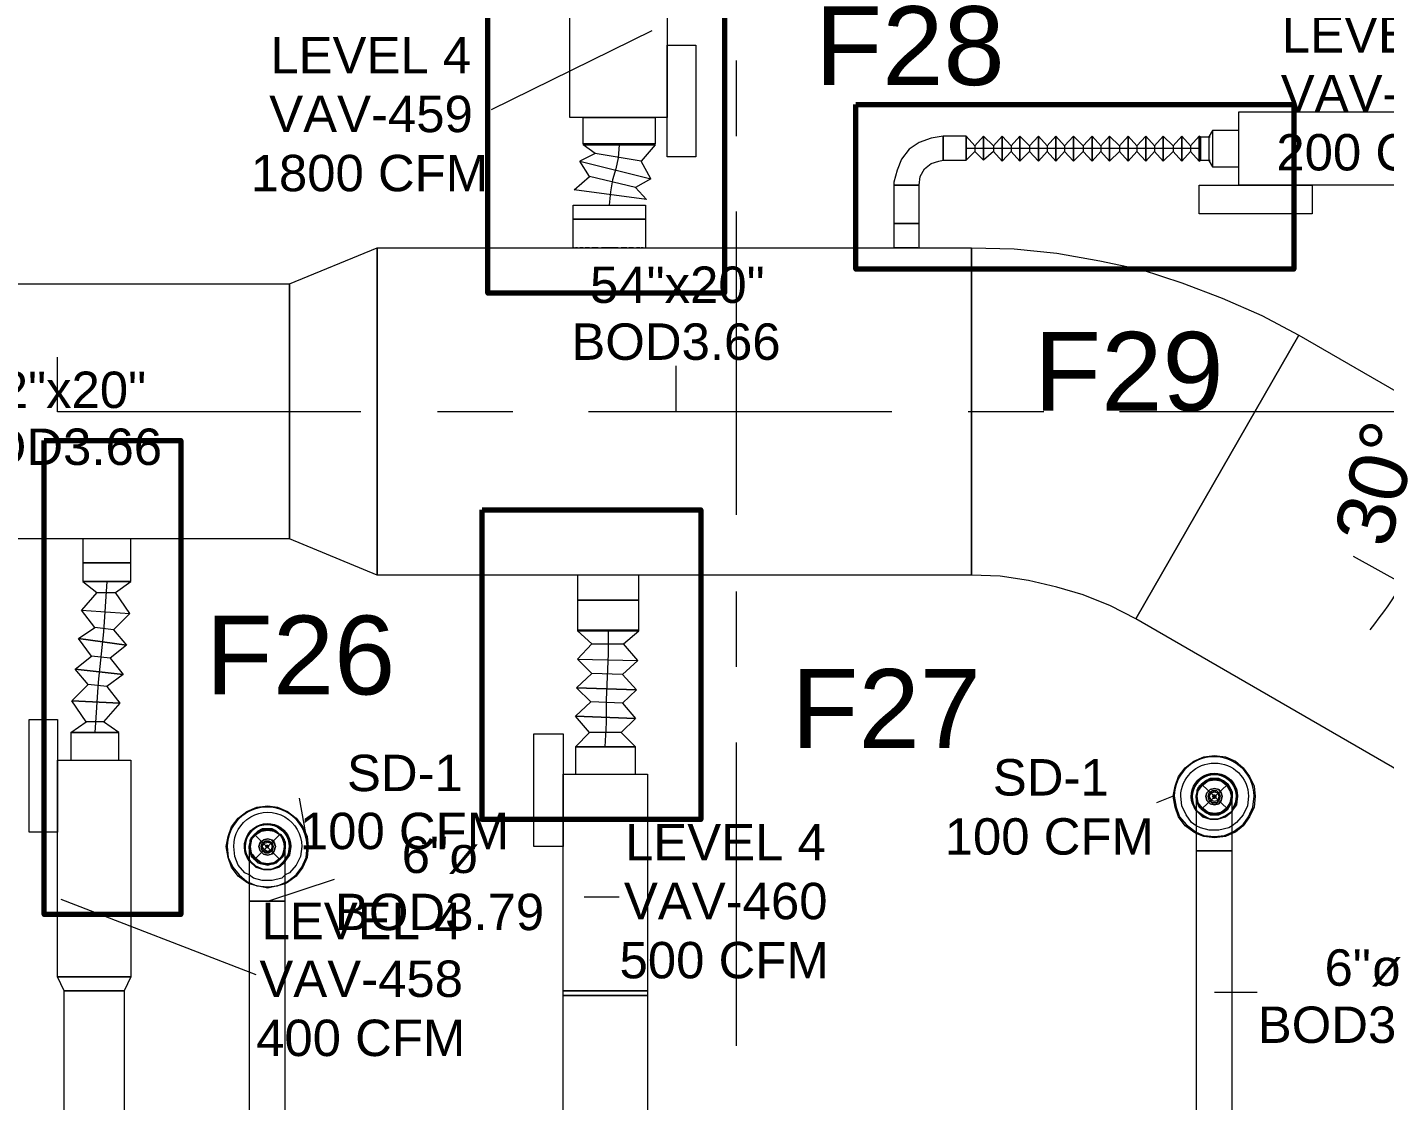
# Model space of a CAD drawing. Header units: metres. Extents: x 29 to 268, y -7 to 151.
# Drawn here: x 80.54 to 86.22, y 40.32 to 44.82 of the extents above; entities that cross this region are included whole.
import ezdxf

# ---------------------------------------------------------------- set-up
doc = ezdxf.new("R2010")
doc.units = ezdxf.units.M
doc.layers.add('HVAC - Ductos', color=5, linetype='Continuous', lineweight=50)
doc.layers.add('PDF2_Geometry', color=7, linetype='Continuous', true_color=0xaaaaaa)
doc.layers.add('PDF2_Text', color=7, linetype='Continuous')
doc.styles.add('PDF Arial-BoldMT-Identity-H', font='arial.ttf')
doc.styles.add('PDF Helvetica', font='')
doc.styles.get('PDF Helvetica').set_extended_font_data('Helvetica')

msp = doc.modelspace()

# ---------------------------------------------------------------- linework, layer by layer
at = {"layer": 'HVAC - Ductos', "lineweight": 0}
for points in [[(83.2169, 46.2647), (83.2169, 44.4405), (82.809, 44.4405), (82.809, 46.2647)], [(83.3361, 44.2755), (83.2169, 44.2755), (83.2169, 44.743), (83.3361, 44.743)], [(85.6094, 44.4634), (86.5215, 44.4634), (86.5215, 44.1564), (85.6094, 44.1564)], [(84.1656, 44.1564), (84.1702, 44.1564), (84.1748, 44.1564), (84.184, 44.1564), (84.1932, 44.1564), (84.2069, 44.1564), (84.2161, 44.1564), (84.2299, 44.1564), (84.2436, 44.1564), (84.2527, 44.1564), (84.2619, 44.1564), (84.2665, 44.1564), (84.2711, 44.1564), (84.2757, 44.193), (84.294, 44.2251), (84.3215, 44.248), (84.3536, 44.2572), (84.3719, 44.2618), (84.3719, 44.2664), (84.3719, 44.2755), (84.3719, 44.2846), (84.3719, 44.2984), (84.3719, 44.3122), (84.3719, 44.3214), (84.3719, 44.3351), (84.3719, 44.3443), (84.3719, 44.3534), (84.3719, 44.358), (84.3719, 44.3626), (84.3215, 44.3534), (84.2711, 44.3351), (84.2299, 44.3076), (84.1977, 44.2664), (84.1794, 44.2205), (84.1656, 44.1701)], [(85.449, 44.358), (85.449, 44.3534), (85.449, 44.3443), (85.449, 44.3351), (85.449, 44.3214), (85.449, 44.3122), (85.449, 44.2984), (85.449, 44.2846), (85.449, 44.2755), (85.449, 44.2664), (85.449, 44.2618), (85.449, 44.2664), (85.449, 44.2755), (85.449, 44.2846), (85.449, 44.2984), (85.449, 44.3122), (85.449, 44.3214), (85.449, 44.3351), (85.449, 44.3443), (85.449, 44.3534)], [(83.1665, 44.3305), (83.1619, 44.3305), (83.1436, 44.3305), (83.1207, 44.3305), (83.0886, 44.3305), (83.0519, 44.3305), (83.0153, 44.3305), (82.974, 44.3305), (82.9373, 44.3305), (82.9098, 44.3305), (82.8823, 44.3305), (82.8686, 44.3305), (82.864, 44.3305), (82.8686, 44.3305), (82.8823, 44.3305), (82.9098, 44.3305), (82.9373, 44.3305), (82.974, 44.3305), (83.0153, 44.3305), (83.0519, 44.3305), (83.0886, 44.3305), (83.1207, 44.3305), (83.1436, 44.3305), (83.1619, 44.3305)], [(84.1656, 43.9959), (84.1702, 43.9959), (84.1748, 43.9959), (84.184, 43.9959), (84.1932, 43.9959), (84.2069, 43.9959), (84.2161, 43.9959), (84.2299, 43.9959), (84.2436, 43.9959), (84.2527, 43.9959), (84.2619, 43.9959), (84.2665, 43.9959), (84.2711, 43.9959), (84.2711, 44.1564), (84.2665, 44.1564), (84.2619, 44.1564), (84.2527, 44.1564), (84.2436, 44.1564), (84.2299, 44.1564), (84.2161, 44.1564), (84.2069, 44.1564), (84.1932, 44.1564), (84.184, 44.1564), (84.1748, 44.1564), (84.1702, 44.1564), (84.1656, 44.1564)], [(85.4444, 44.0372), (85.4444, 44.1564), (85.9165, 44.1564), (85.9165, 44.0372)], [(82.0023, 42.5246), (81.6357, 42.6759), (81.6357, 43.7438), (82.0023, 43.8951)], [(84.4911, 42.5246), (82.0023, 42.5246), (82.0023, 43.8951), (84.4911, 43.8951)], [(85.8615, 43.5284), (85.1786, 42.3413), (85.0732, 42.3963), (84.9586, 42.4422), (84.8486, 42.4742), (84.7294, 42.5017), (84.6103, 42.5201), (84.4911, 42.5246), (84.4911, 43.8951), (84.6699, 43.8905), (84.8486, 43.8722), (85.0273, 43.8401), (85.2015, 43.8034), (85.3711, 43.7484), (85.5406, 43.6843), (85.7057, 43.6109)], [(81.6357, 42.6759), (76.076, 42.6759), (76.076, 43.7438), (81.6357, 43.7438)], [(85.8615, 43.5284), (88.5611, 41.9701), (87.8736, 40.783), (85.1786, 42.3413)], [(80.7694, 42.4972), (80.7739, 42.4972), (80.7831, 42.4972), (80.8015, 42.4972), (80.8198, 42.4972), (80.8427, 42.4972), (80.8702, 42.4972), (80.8977, 42.4972), (80.9207, 42.4972), (80.9435, 42.4972), (80.9573, 42.4972), (80.9711, 42.4972), (80.9573, 42.4972), (80.9435, 42.4972), (80.9207, 42.4972), (80.8977, 42.4972), (80.8702, 42.4972), (80.8427, 42.4972), (80.8198, 42.4972), (80.8015, 42.4972), (80.7831, 42.4972), (80.7739, 42.4972)], [(82.9694, 42.4193), (82.9373, 42.4193), (82.9053, 42.4193), (82.8777, 42.4193), (82.8594, 42.4193), (82.8457, 42.4193), (82.8411, 42.4193), (82.8457, 42.4193), (82.8594, 42.4193), (82.8777, 42.4193), (82.9053, 42.4193), (82.9373, 42.4193), (82.9694, 42.4193), (83.0015, 42.4193), (83.0336, 42.4193), (83.0565, 42.4193), (83.0794, 42.4193), (83.0931, 42.4193), (83.0977, 42.4193), (83.0931, 42.4193), (83.0794, 42.4193), (83.0565, 42.4193), (83.0336, 42.4193), (83.0015, 42.4193)], [(82.8411, 42.2909), (82.8457, 42.2955), (82.8594, 42.2955), (82.8777, 42.2955), (82.9053, 42.2955), (82.9373, 42.2955), (82.9694, 42.2955), (83.0015, 42.2955), (83.0336, 42.2955), (83.0565, 42.2955), (83.0794, 42.2955), (83.0931, 42.2955), (83.0977, 42.2909), (83.0931, 42.2909), (83.0794, 42.2909), (83.0565, 42.2909), (83.0336, 42.2909), (83.0015, 42.2909), (82.9694, 42.2909), (82.9373, 42.2909), (82.9053, 42.2909), (82.8777, 42.2909), (82.8594, 42.2909), (82.8457, 42.2909)], [(80.5448, 41.9197), (80.6639, 41.9197), (80.6639, 41.4476), (80.5448, 41.4476)], [(80.9207, 41.8647), (80.9161, 41.8647), (80.9069, 41.8647), (80.8885, 41.8647), (80.8702, 41.8647), (80.8427, 41.8647), (80.8198, 41.8647), (80.7923, 41.8647), (80.7694, 41.8647), (80.7465, 41.8647), (80.7327, 41.8647), (80.7235, 41.8647), (80.7189, 41.8647), (80.7235, 41.8647), (80.7327, 41.8647), (80.7465, 41.8647), (80.7694, 41.8647), (80.7923, 41.8647), (80.8198, 41.8647), (80.8427, 41.8647), (80.8702, 41.8647), (80.8885, 41.8647), (80.9069, 41.8647), (80.9161, 41.8647)], [(80.7189, 41.8647), (80.7235, 41.8647), (80.7419, 41.8647), (80.7694, 41.8647), (80.8015, 41.8647), (80.8381, 41.8647), (80.8702, 41.8647), (80.8931, 41.8647), (80.9115, 41.8647), (80.9207, 41.8647), (80.9161, 41.8647), (80.8977, 41.8647), (80.8702, 41.8647), (80.8381, 41.8647), (80.8015, 41.8647), (80.7694, 41.8647), (80.7419, 41.8647), (80.7235, 41.8647)], [(80.9207, 41.8647), (80.9115, 41.8647), (80.8931, 41.8647), (80.8702, 41.8647), (80.8381, 41.8647), (80.8015, 41.8647), (80.7694, 41.8647), (80.7419, 41.8647), (80.7235, 41.8647), (80.7189, 41.8647), (80.7235, 41.8647), (80.7419, 41.8647), (80.7694, 41.8647), (80.8015, 41.8647), (80.8381, 41.8647), (80.8702, 41.8647), (80.8977, 41.8647), (80.9161, 41.8647)], [(82.6577, 41.8601), (82.7815, 41.8601), (82.7815, 41.388), (82.6577, 41.388)], [(83.084, 41.805), (83.0794, 41.805), (83.0656, 41.805), (83.0473, 41.805), (83.0199, 41.805), (82.9877, 41.805), (82.9557, 41.805), (82.9236, 41.805), (82.8961, 41.805), (82.8686, 41.805), (82.8503, 41.805), (82.8365, 41.805), (82.8319, 41.805), (82.8365, 41.805), (82.8503, 41.805), (82.8686, 41.805), (82.8961, 41.805), (82.9236, 41.805), (82.9557, 41.805), (82.9877, 41.805), (83.0199, 41.805), (83.0473, 41.805), (83.0656, 41.805), (83.0794, 41.805)], [(82.8319, 41.805), (82.8365, 41.805), (82.8549, 41.805), (82.8823, 41.805), (82.919, 41.805), (82.9557, 41.805), (82.9969, 41.805), (83.029, 41.805), (83.0565, 41.805), (83.0748, 41.805), (83.084, 41.805), (83.0794, 41.805), (83.0611, 41.805), (83.0336, 41.805), (82.9969, 41.805), (82.9557, 41.805), (82.919, 41.805), (82.8823, 41.805), (82.8549, 41.805), (82.8365, 41.805)], [(83.084, 41.805), (83.0748, 41.805), (83.0565, 41.805), (83.029, 41.805), (82.9969, 41.805), (82.9557, 41.805), (82.919, 41.805), (82.8823, 41.805), (82.8549, 41.805), (82.8365, 41.805), (82.8319, 41.805), (82.8365, 41.805), (82.8549, 41.805), (82.8823, 41.805), (82.919, 41.805), (82.9557, 41.805), (82.9969, 41.805), (83.0336, 41.805), (83.0611, 41.805), (83.0794, 41.805)], [(80.9711, 41.7501), (80.9711, 40.8426), (80.6639, 40.8426), (80.6639, 41.7501)], [(83.1344, 41.6905), (83.1344, 40.783), (82.7815, 40.783), (82.7815, 41.6905)], [(85.4398, 41.6217), (85.4582, 41.6447), (85.4811, 41.663), (85.5086, 41.6676), (85.5361, 41.663), (85.559, 41.6447), (85.5728, 41.6217), (85.5773, 41.5988), (85.5728, 41.5713), (85.559, 41.5484), (85.5361, 41.53), (85.5086, 41.5255), (85.4811, 41.53), (85.4582, 41.5484), (85.4398, 41.5713), (85.4353, 41.5988)], [(85.4765, 41.6126), (85.4719, 41.5988), (85.4765, 41.6126), (85.4903, 41.6263), (85.5086, 41.6309), (85.5269, 41.6263), (85.5361, 41.6126), (85.5406, 41.5988), (85.5361, 41.6126), (85.5269, 41.6263), (85.5086, 41.6309), (85.4903, 41.6263)], [(85.4857, 41.6126), (85.4811, 41.5988), (85.4857, 41.6126), (85.4995, 41.6217), (85.5178, 41.6217), (85.5269, 41.6126), (85.5315, 41.5988), (85.5269, 41.6126), (85.5178, 41.6217), (85.4995, 41.6217)], [(85.4949, 41.6126), (85.5086, 41.6172), (85.5223, 41.6126), (85.5269, 41.5988), (85.5223, 41.5805), (85.5086, 41.5759), (85.4949, 41.5805), (85.4857, 41.5988)], [(85.5361, 41.5805), (85.5406, 41.5988), (85.5361, 41.5805), (85.5269, 41.5667), (85.5086, 41.5622), (85.4903, 41.5667), (85.4765, 41.5805), (85.4719, 41.5988), (85.4765, 41.5805), (85.4903, 41.5667), (85.5086, 41.5622), (85.5269, 41.5667)], [(85.5269, 41.5805), (85.5315, 41.5988), (85.5269, 41.5805), (85.5178, 41.5713), (85.4995, 41.5713), (85.4857, 41.5805), (85.4811, 41.5988), (85.4857, 41.5805), (85.4995, 41.5713), (85.5178, 41.5713)], [(85.504, 41.5897), (85.5086, 41.5897), (85.5132, 41.5988), (85.5132, 41.5897), (85.504, 41.5897), (85.4995, 41.5988), (85.504, 41.6034), (85.5132, 41.6034), (85.5132, 41.5988), (85.5086, 41.6034), (85.504, 41.6034), (85.504, 41.5988)], [(85.5819, 41.5392), (85.6003, 41.5622), (85.6049, 41.5988), (85.6003, 41.5622)], [(85.4353, 41.5346), (85.4628, 41.5163), (85.4903, 41.5026), (85.5223, 41.5026), (85.5544, 41.5163), (85.5819, 41.5346), (85.5544, 41.5117), (85.5223, 41.5026), (85.4903, 41.5026), (85.4582, 41.5117), (85.4353, 41.5346), (85.4307, 41.5392), (85.4353, 41.5346), (85.4307, 41.5438)], [(85.5819, 41.5438), (85.5819, 41.5346), (85.5544, 41.5163), (85.5223, 41.5026), (85.4903, 41.5026), (85.4628, 41.5163), (85.4353, 41.5346), (85.4582, 41.5117), (85.4903, 41.5026), (85.5223, 41.5026), (85.5544, 41.5117), (85.5819, 41.5346), (85.5819, 41.5392), (85.5819, 41.5346)], [(81.5944, 41.4384), (81.5807, 41.4521), (81.5623, 41.4613), (81.544, 41.4613), (81.5211, 41.4613), (81.5027, 41.4521), (81.489, 41.4384), (81.4753, 41.4246), (81.4707, 41.4063), (81.4661, 41.388), (81.4661, 41.3788), (81.4661, 41.388), (81.4707, 41.4063), (81.4753, 41.4246), (81.489, 41.4384), (81.5027, 41.4521), (81.5211, 41.4613), (81.544, 41.4613), (81.5623, 41.4613), (81.5807, 41.4521)], [(81.5119, 41.4017), (81.5073, 41.388), (81.5119, 41.4063), (81.5257, 41.4155), (81.544, 41.4201), (81.5623, 41.4155), (81.5715, 41.4063), (81.5761, 41.388), (81.5715, 41.4017), (81.5577, 41.4155), (81.544, 41.4201), (81.5257, 41.4155)], [(81.5715, 41.3697), (81.5761, 41.388), (81.5715, 41.3697), (81.5623, 41.3559), (81.544, 41.3513), (81.5257, 41.3559), (81.5119, 41.3697), (81.5073, 41.388), (81.5119, 41.3697), (81.5257, 41.3559), (81.544, 41.3513), (81.5577, 41.3559)], [(81.5211, 41.4017), (81.5165, 41.388), (81.5211, 41.4017), (81.5348, 41.4109), (81.5485, 41.4109), (81.5623, 41.4017), (81.5669, 41.388), (81.5623, 41.4017), (81.5485, 41.4109), (81.5348, 41.4109)], [(81.5623, 41.3742), (81.5669, 41.388), (81.5623, 41.3697), (81.5485, 41.3605), (81.5348, 41.3605), (81.5211, 41.3697), (81.5165, 41.388), (81.5211, 41.3742), (81.5348, 41.3651), (81.5485, 41.3651)], [(81.5303, 41.4017), (81.544, 41.4063), (81.5577, 41.4017), (81.5623, 41.388), (81.5577, 41.3742), (81.544, 41.3651), (81.5303, 41.3742), (81.5211, 41.388)], [(81.5394, 41.3834), (81.544, 41.3834), (81.5485, 41.388), (81.544, 41.3834), (81.5394, 41.3834), (81.5348, 41.388), (81.5394, 41.3926), (81.544, 41.3926), (81.5485, 41.388), (81.544, 41.3926), (81.5394, 41.3926), (81.5394, 41.388)], [(81.6173, 41.3284), (81.6357, 41.3513), (81.6403, 41.388), (81.6357, 41.3513)], [(81.4707, 41.3284), (81.4935, 41.3055), (81.5257, 41.2917), (81.5577, 41.2917), (81.5898, 41.3055), (81.6127, 41.3284), (81.6173, 41.333), (81.6127, 41.3284), (81.5898, 41.3055), (81.5577, 41.2917), (81.5257, 41.2917), (81.4935, 41.3055), (81.4707, 41.3284), (81.4661, 41.333)], [(81.6173, 41.3238), (81.5898, 41.3009), (81.5577, 41.2917), (81.5257, 41.2917), (81.4935, 41.3009), (81.4707, 41.3238), (81.4661, 41.3284), (81.4707, 41.3238), (81.4935, 41.3009), (81.5257, 41.2917), (81.5577, 41.2917), (81.5898, 41.3009), (81.6173, 41.3238), (81.6173, 41.3284)], [(85.4307, 40.123), (85.4353, 40.123), (85.4398, 40.123), (85.4536, 40.123), (85.4719, 40.123), (85.4903, 40.123), (85.5086, 40.123), (85.5269, 40.123), (85.5452, 40.123), (85.5636, 40.123), (85.5728, 40.123), (85.5819, 40.123), (85.5819, 41.3697), (85.5728, 41.3697), (85.5636, 41.3697), (85.5452, 41.3697), (85.5269, 41.3697), (85.5086, 41.3697), (85.4903, 41.3697), (85.4719, 41.3697), (85.4536, 41.3697), (85.4398, 41.3697), (85.4353, 41.3697), (85.4307, 41.3697)], [(80.9711, 40.8426), (80.9435, 40.783), (80.6915, 40.783), (80.6639, 40.8426)], [(83.1344, 40.783), (83.1344, 40.7647), (82.7815, 40.7647), (82.7815, 40.783)], [(82.7815, 39.5775), (82.7815, 40.7647), (83.1344, 40.7647), (83.1344, 39.5775)]]:
    msp.add_lwpolyline(points, close=True, dxfattribs=at)
for points in [[(83.1527, 44.8026), (82.479, 44.4726)], [(82.9144, 44.2892), (82.864, 44.3259), (83.1665, 44.3259), (83.1619, 44.3259), (83.1436, 44.3259), (83.1161, 44.3259), (83.0794, 44.3259), (83.0381, 44.3259), (82.9923, 44.3259), (82.9511, 44.3259), (82.9144, 44.3259), (82.8869, 44.3259), (82.8686, 44.3259), (82.864, 44.3259), (82.8686, 44.3259), (82.8869, 44.3259), (82.9144, 44.3259), (82.9511, 44.3259), (82.9923, 44.3259), (83.0381, 44.3259), (83.0794, 44.3259), (83.1161, 44.3259), (83.1436, 44.3259), (83.1619, 44.3259), (83.1665, 44.3259), (83.1665, 44.3305), (83.1573, 44.3305), (83.139, 44.3305), (83.1115, 44.3305), (83.0748, 44.3305), (83.0381, 44.3305), (82.9923, 44.3305), (82.9511, 44.3305), (82.9144, 44.3305), (82.8869, 44.3305), (82.8686, 44.3305), (82.864, 44.3305), (82.864, 44.4405), (82.8686, 44.4405), (82.8823, 44.4405), (82.9098, 44.4405), (82.9373, 44.4405), (82.974, 44.4405), (83.0153, 44.4405), (83.0519, 44.4405), (83.0886, 44.4405), (83.1207, 44.4405), (83.1436, 44.4405), (83.1619, 44.4405), (83.1665, 44.4405), (83.1665, 44.3305), (83.1573, 44.3305), (83.139, 44.3305), (83.1115, 44.3305), (83.0748, 44.3305), (83.0381, 44.3305), (82.9923, 44.3305), (82.9511, 44.3305), (82.9144, 44.3305), (82.8869, 44.3305), (82.8686, 44.3305), (82.864, 44.3305), (82.864, 44.3259), (83.1665, 44.3259), (83.1069, 44.2572), (82.9144, 44.2892), (82.8503, 44.2572), (83.1481, 44.1838), (83.1069, 44.2572)], [(84.4682, 44.3626), (84.4682, 44.2618), (84.4682, 44.2664), (84.4682, 44.2755), (84.4682, 44.2846), (84.4682, 44.2984), (84.4682, 44.3122), (84.4682, 44.3214), (84.4682, 44.3351), (84.4682, 44.3443), (84.4682, 44.3534), (84.4682, 44.358), (84.4682, 44.3626), (84.3719, 44.3626), (84.3719, 44.358), (84.3719, 44.3534), (84.3719, 44.3443), (84.3719, 44.3351), (84.3719, 44.3214), (84.3719, 44.3122), (84.3719, 44.2984), (84.3719, 44.2846), (84.3719, 44.2755), (84.3719, 44.2664), (84.3719, 44.2618), (84.4682, 44.2618), (84.4682, 44.2664), (84.4682, 44.2755), (84.4682, 44.2846), (84.4682, 44.2984), (84.4682, 44.3122), (84.4682, 44.3214), (84.4682, 44.3351), (84.4682, 44.3443), (84.4682, 44.3534), (84.4682, 44.358)], [(84.5049, 44.3214), (84.5415, 44.3626), (84.5415, 44.2618), (84.5049, 44.2984), (84.4682, 44.2618), (84.4682, 44.3626), (84.5049, 44.3214), (84.5049, 44.2984)], [(84.5827, 44.3214), (84.6194, 44.3626), (84.6194, 44.2572), (84.5827, 44.2984), (84.5415, 44.2618), (84.5415, 44.3626), (84.5827, 44.3214), (84.5827, 44.2984)], [(84.6561, 44.3214), (84.6927, 44.3626), (84.6927, 44.2572), (84.6561, 44.2984), (84.6194, 44.2572), (84.6194, 44.3626), (84.6561, 44.3214), (84.6561, 44.2984)], [(84.734, 44.3214), (84.7707, 44.3626), (84.7707, 44.2572), (84.734, 44.2984), (84.6927, 44.2572), (84.6927, 44.3626), (84.734, 44.3214), (84.734, 44.2984)], [(84.8073, 44.3214), (84.844, 44.3626), (84.844, 44.2572), (84.8073, 44.2984), (84.7707, 44.2572), (84.7707, 44.3626), (84.8073, 44.3214), (84.8073, 44.2984)], [(84.8807, 44.3214), (84.9173, 44.3626), (84.9173, 44.2572), (84.8807, 44.2984), (84.844, 44.2572), (84.844, 44.3626), (84.8807, 44.3214), (84.8807, 44.2984)], [(84.9586, 44.3214), (84.9952, 44.3626), (84.9952, 44.2572), (84.9586, 44.2984), (84.9173, 44.2572), (84.9173, 44.3626), (84.9586, 44.3214), (84.9586, 44.2984)], [(85.0319, 44.3214), (85.0686, 44.3626), (85.0686, 44.2572), (85.0319, 44.2984), (84.9952, 44.2572), (84.9952, 44.3626), (85.0319, 44.3214), (85.0319, 44.2984)], [(85.1098, 44.3214), (85.1465, 44.3626), (85.1465, 44.2572), (85.1098, 44.2984), (85.0686, 44.2572), (85.0686, 44.3626), (85.1098, 44.3214), (85.1098, 44.2984)], [(85.1832, 44.3214), (85.2199, 44.3626), (85.2199, 44.2572), (85.1832, 44.2984), (85.1465, 44.2572), (85.1465, 44.3626), (85.1832, 44.3214), (85.1832, 44.2984)], [(85.2565, 44.3214), (85.2932, 44.3626), (85.2932, 44.2572), (85.2565, 44.2984), (85.2199, 44.2572), (85.2199, 44.3626), (85.2565, 44.3214), (85.2565, 44.2984)], [(85.3344, 44.3214), (85.3711, 44.3626), (85.3711, 44.2572), (85.3344, 44.2984), (85.2932, 44.2572), (85.2932, 44.3626), (85.3344, 44.3214), (85.3344, 44.2984)], [(85.4903, 44.358), (85.449, 44.358), (85.4444, 44.3626), (85.4444, 44.2572), (85.4078, 44.2984), (85.3711, 44.2572), (85.3711, 44.3626), (85.4078, 44.3214), (85.4078, 44.2984)], [(85.4444, 44.2572), (85.4444, 44.2664), (85.4444, 44.2801), (85.4444, 44.2984), (85.4444, 44.3214), (85.4444, 44.3397), (85.4444, 44.358), (85.4444, 44.3626), (85.4078, 44.3214)], [(85.4444, 44.3626), (85.4444, 44.358), (85.4444, 44.3397), (85.4444, 44.3214), (85.4444, 44.2984), (85.4444, 44.2801), (85.4444, 44.2664), (85.4444, 44.2572), (85.449, 44.2618), (85.449, 44.2664), (85.449, 44.2801), (85.449, 44.2984), (85.449, 44.3214), (85.449, 44.3397), (85.449, 44.3534), (85.449, 44.358), (85.449, 44.3534), (85.449, 44.3397), (85.449, 44.3214), (85.449, 44.2984), (85.449, 44.2801), (85.449, 44.2664), (85.449, 44.2618), (85.4903, 44.2618)], [(85.4857, 44.2572), (85.4995, 44.2343), (85.6094, 44.2343), (85.6094, 44.2389), (85.6094, 44.2434), (85.6094, 44.2572), (85.6094, 44.2709), (85.6094, 44.2892), (85.6094, 44.3122), (85.6094, 44.3305), (85.6094, 44.3488), (85.6094, 44.3626), (85.6094, 44.3764), (85.6094, 44.3855), (85.4995, 44.3855), (85.4857, 44.3626)], [(85.4857, 44.2618), (85.4857, 44.2572), (85.4857, 44.2618), (85.4857, 44.2709), (85.4857, 44.2892), (85.4857, 44.3122), (85.4857, 44.3305), (85.4857, 44.3488), (85.4857, 44.358), (85.4857, 44.3626), (85.4857, 44.358)], [(85.4995, 44.3855), (85.4995, 44.3764), (85.4995, 44.3626), (85.4995, 44.3488), (85.4995, 44.3305), (85.4995, 44.3122), (85.4995, 44.2892), (85.4995, 44.2709), (85.4995, 44.2572), (85.4995, 44.2434), (85.4995, 44.2389), (85.4995, 44.2343)], [(83.0153, 44.3259), (83.0107, 44.2709), (83.0015, 44.2251), (82.9877, 44.1792), (82.9786, 44.1288), (82.974, 44.0738)], [(84.4682, 44.3122), (84.9586, 44.3122), (85.4444, 44.3122)], [(83.084, 44.1472), (83.1299, 44.0968), (82.8273, 44.138), (82.8915, 44.193), (82.8503, 44.2572), (83.1481, 44.1838), (83.084, 44.1472), (82.8915, 44.193)], [(82.8273, 43.8951), (82.8227, 43.8951), (82.8227, 44.0142), (82.8227, 44.0738), (82.8273, 44.0738), (82.8411, 44.0738), (82.8686, 44.0738), (82.8961, 44.0738), (82.9327, 44.0738), (82.974, 44.0738), (83.0153, 44.0738), (83.0519, 44.0738), (83.084, 44.0738), (83.1069, 44.0738), (83.1207, 44.0738), (83.1253, 44.0738), (83.1253, 44.0142), (83.1253, 43.8951)], [(82.974, 44.0738), (82.974, 44.0738)], [(83.1069, 44.0142), (83.1207, 44.0142), (83.1253, 44.0142), (83.1207, 44.0142), (83.1069, 44.0142), (83.084, 44.0142), (83.0519, 44.0142), (83.0153, 44.0142), (82.974, 44.0142), (82.9327, 44.0142), (82.8961, 44.0142), (82.8686, 44.0142), (82.8411, 44.0142), (82.8273, 44.0142), (82.8227, 44.0142), (82.8273, 44.0142), (82.8411, 44.0142)], [(82.8227, 44.0142), (82.8273, 44.0142), (82.8411, 44.0142), (82.8686, 44.0142), (82.8961, 44.0142), (82.9327, 44.0142), (82.974, 44.0142), (83.0153, 44.0142), (83.0519, 44.0142), (83.084, 44.0142), (83.1069, 44.0142), (83.1207, 44.0142), (83.1253, 44.0142)], [(82.8273, 44.0142), (82.8411, 44.0142), (82.8686, 44.0142), (82.8961, 44.0142), (82.9327, 44.0142), (82.974, 44.0142), (83.0153, 44.0142), (83.0519, 44.0142), (83.084, 44.0142), (83.1069, 44.0142), (83.1207, 44.0142)], [(84.2711, 43.8951), (84.2711, 43.9959), (84.2665, 43.9959), (84.2619, 43.9959), (84.2527, 43.9959), (84.2436, 43.9959), (84.2299, 43.9959), (84.2161, 43.9959), (84.2069, 43.9959), (84.1932, 43.9959), (84.184, 43.9959), (84.1748, 43.9959), (84.1702, 43.9959), (84.1656, 43.9959), (84.1656, 43.8951)], [(82.8411, 43.8951), (82.8365, 43.8951), (82.8319, 43.8951)], [(82.864, 43.8951), (82.8549, 43.8951), (82.8503, 43.8951)], [(82.8915, 43.8951), (82.8777, 43.8951), (82.8731, 43.8951)], [(82.9281, 43.8951), (82.9098, 43.8951), (82.9007, 43.8951)], [(83.0107, 43.8951), (83.0061, 43.8951), (82.974, 43.8951), (82.9419, 43.8951)], [(83.0473, 43.8951), (83.0427, 43.8951), (83.0244, 43.8951)], [(83.0748, 43.8951), (83.0702, 43.8951), (83.0565, 43.8951)], [(83.1023, 43.8951), (83.0931, 43.8951), (83.0886, 43.8951)], [(83.1161, 43.8951), (83.1115, 43.8951), (83.1069, 43.8951)], [(83.1253, 43.8951), (83.1253, 43.8951)], [(84.2665, 43.8951), (84.2619, 43.8951), (84.2527, 43.8951), (84.2436, 43.8951), (84.2299, 43.8951), (84.2161, 43.8951), (84.2069, 43.8951), (84.1932, 43.8951), (84.184, 43.8951), (84.1748, 43.8951), (84.1702, 43.8951)], [(80.6639, 43.2076), (80.6639, 43.4368)], [(83.2536, 43.2076), (83.2536, 43.4001)], [(80.7785, 42.6759), (80.7739, 42.6759), (80.7694, 42.6759), (80.7694, 42.5751), (80.7694, 42.4972), (80.9711, 42.4972), (80.7694, 42.4972), (80.8289, 42.4513), (80.7648, 42.378), (80.9665, 42.3642), (80.9069, 42.4513)], [(80.8289, 42.4513), (80.9069, 42.4513), (80.9711, 42.4972), (80.9711, 42.5751), (80.9573, 42.5751), (80.9435, 42.5751), (80.9207, 42.5751), (80.8977, 42.5751), (80.8702, 42.5751), (80.8427, 42.5751), (80.8198, 42.5751), (80.8015, 42.5751), (80.7831, 42.5751), (80.7739, 42.5751), (80.7694, 42.5751), (80.7739, 42.5751), (80.7831, 42.5751), (80.8015, 42.5751), (80.8198, 42.5751), (80.8427, 42.5751), (80.8702, 42.5751), (80.8977, 42.5751), (80.9207, 42.5751), (80.9435, 42.5751), (80.9573, 42.5751), (80.9711, 42.5751), (80.9711, 42.6759)], [(80.7969, 42.6759), (80.7923, 42.6759), (80.7877, 42.6759)], [(80.8152, 42.6759), (80.8061, 42.6759), (80.8015, 42.6759)], [(80.8381, 42.6759), (80.8289, 42.6759), (80.8244, 42.6759)], [(80.8931, 42.6759), (80.8702, 42.6759), (80.8473, 42.6759)], [(80.9207, 42.6759), (80.9161, 42.6759), (80.9023, 42.6759)], [(80.9389, 42.6759), (80.9344, 42.6759), (80.9253, 42.6759)], [(80.9665, 42.6759), (80.9619, 42.6759), (80.9573, 42.6759), (80.9527, 42.6759), (80.9481, 42.6759)], [(80.9711, 42.6759), (80.9711, 42.6759)], [(86.5719, 42.3276), (86.2969, 42.488), (86.0906, 42.6026)], [(82.8457, 42.5246), (82.8411, 42.5246), (82.8411, 42.4193), (82.8411, 42.2909), (83.0977, 42.2909), (82.8411, 42.2909), (82.9007, 42.2359), (82.8411, 42.1717), (83.0931, 42.1672), (83.0336, 42.2359)], [(82.8594, 42.5246), (82.8549, 42.5246), (82.8503, 42.5246)], [(82.8731, 42.5246), (82.8686, 42.5246), (82.864, 42.5246)], [(82.9007, 42.5246), (82.8915, 42.5246), (82.8823, 42.5246)], [(82.9007, 42.2359), (83.0336, 42.2359), (83.0977, 42.2909), (83.0977, 42.4193), (83.0977, 42.5246), (83.0931, 42.5246)], [(82.9281, 42.5246), (82.9144, 42.5246), (82.9098, 42.5246)], [(83.0015, 42.5246), (82.9969, 42.5246), (82.9694, 42.5246), (82.9419, 42.5246)], [(83.029, 42.5246), (83.0244, 42.5246), (83.0107, 42.5246)], [(83.0519, 42.5246), (83.0473, 42.5246), (83.0381, 42.5246)], [(83.0748, 42.5246), (83.0656, 42.5246), (83.0611, 42.5246)], [(83.0886, 42.5246), (83.084, 42.5246), (83.0794, 42.5246)], [(80.8702, 42.4972), (80.8565, 42.2863), (80.8335, 42.0755), (80.8198, 41.8647)], [(80.8977, 42.2955), (80.9527, 42.2313), (80.7511, 42.2588), (80.8198, 42.3047), (80.7648, 42.378), (80.9665, 42.3642), (80.8977, 42.2955), (80.8198, 42.3047)], [(80.8839, 42.1763), (80.9389, 42.1076), (80.7373, 42.1305), (80.8061, 42.1855), (80.7511, 42.2588), (80.9527, 42.2313), (80.8839, 42.1763), (80.8061, 42.1855)], [(82.9694, 42.2909), (82.9694, 42.1947), (82.9648, 42.0984), (82.9603, 42.0022), (82.9603, 41.9059), (82.9557, 41.805)], [(80.8702, 42.0572), (80.9253, 41.9884), (80.7235, 41.9976), (80.7923, 42.0663), (80.7373, 42.1305), (80.9389, 42.1076), (80.8702, 42.0572), (80.7923, 42.0663)], [(83.029, 42.1076), (83.0886, 42.0434), (82.8365, 42.0526), (82.9007, 42.1122), (82.8411, 42.1717), (83.0931, 42.1672), (83.029, 42.1076), (82.9007, 42.1122)], [(83.029, 41.9884), (83.084, 41.9242), (82.8319, 41.9334), (82.8961, 41.993), (82.8365, 42.0526), (83.0886, 42.0434), (83.029, 41.9884), (82.8961, 41.993)], [(80.7189, 41.8647), (80.7189, 41.7501), (80.7235, 41.7501), (80.7327, 41.7501), (80.7465, 41.7501), (80.7694, 41.7501), (80.7923, 41.7501), (80.8198, 41.7501), (80.8427, 41.7501), (80.8702, 41.7501), (80.8885, 41.7501), (80.9069, 41.7501), (80.9161, 41.7501), (80.9207, 41.7501), (80.9207, 41.8647), (80.7189, 41.8647), (80.7831, 41.9105), (80.7235, 41.9976), (80.9253, 41.9884), (80.8565, 41.9105), (80.7831, 41.9105)], [(80.9207, 41.8647), (80.8565, 41.9105)], [(82.8319, 41.805), (82.8319, 41.6905), (82.8365, 41.6905), (82.8503, 41.6905), (82.8686, 41.6905), (82.8961, 41.6905), (82.9236, 41.6905), (82.9557, 41.6905), (82.9877, 41.6905), (83.0199, 41.6905), (83.0473, 41.6905), (83.0656, 41.6905), (83.0794, 41.6905), (83.084, 41.6905), (83.084, 41.805), (82.8319, 41.805), (82.8915, 41.8647), (82.8319, 41.9334), (83.084, 41.9242), (83.0244, 41.8647), (82.8915, 41.8647)], [(80.9207, 41.8647), (80.9207, 41.8647)], [(83.084, 41.805), (83.0244, 41.8647)], [(83.084, 41.805), (83.084, 41.805)], [(85.4307, 41.443), (85.4215, 41.4476), (85.3848, 41.4751), (85.3573, 41.5117), (85.3436, 41.553), (85.3344, 41.5988), (85.3436, 41.6401), (85.3573, 41.6813), (85.3848, 41.718), (85.4215, 41.7455), (85.4628, 41.7639), (85.5086, 41.7684), (85.5544, 41.7639), (85.5957, 41.7455), (85.6278, 41.718), (85.6553, 41.6813), (85.6736, 41.6401), (85.6782, 41.5988), (85.6736, 41.553), (85.6553, 41.5117), (85.6278, 41.4751), (85.5957, 41.4476), (85.5819, 41.443)], [(85.4307, 41.5897), (85.4353, 41.5759), (85.4353, 41.5988), (85.4353, 41.6172), (85.4444, 41.6355), (85.4536, 41.6492), (85.4719, 41.6584), (85.4903, 41.6676), (85.5086, 41.6722), (85.5269, 41.6676), (85.5452, 41.6584), (85.559, 41.6492), (85.5728, 41.6355), (85.5773, 41.6172), (85.5819, 41.5988), (85.5773, 41.5759), (85.5728, 41.5576), (85.559, 41.5438), (85.5452, 41.5346), (85.5269, 41.5255), (85.5086, 41.5209), (85.4903, 41.5255), (85.4719, 41.5346), (85.4536, 41.5438), (85.4444, 41.5576), (85.4353, 41.5759), (85.4398, 41.5576), (85.4536, 41.5438), (85.4719, 41.53), (85.4903, 41.5209), (85.5086, 41.5209), (85.5269, 41.5209), (85.5452, 41.53), (85.5636, 41.5438), (85.5728, 41.5576), (85.5819, 41.5759), (85.5819, 41.5897)], [(85.4307, 41.5988), (85.4307, 41.5897), (85.4307, 41.5713), (85.4307, 41.5392), (85.4307, 41.5026), (85.4307, 41.4567), (85.4307, 41.4017), (85.4307, 41.3697), (85.4353, 41.3697), (85.4398, 41.3697), (85.4536, 41.3697), (85.4719, 41.3697), (85.4903, 41.3697), (85.5086, 41.3697), (85.5269, 41.3697), (85.5452, 41.3697), (85.5636, 41.3697), (85.5728, 41.3697), (85.5819, 41.3697), (85.5819, 41.4201), (85.5819, 41.4705), (85.5819, 41.5163), (85.5819, 41.553), (85.5819, 41.5805), (85.5819, 41.5943), (85.5819, 41.5988), (85.5819, 41.5897), (85.5819, 41.5988), (85.5819, 41.6172), (85.5728, 41.6355), (85.5636, 41.6492), (85.5452, 41.663), (85.5269, 41.6722), (85.5086, 41.6722), (85.4903, 41.6722), (85.4719, 41.663), (85.4536, 41.6492), (85.4398, 41.6355), (85.4353, 41.6172), (85.4307, 41.5988), (85.4307, 41.5897), (85.4307, 41.5988), (85.4353, 41.6172), (85.4398, 41.6355), (85.4536, 41.6492), (85.4719, 41.663), (85.4903, 41.6722), (85.5086, 41.6722), (85.5269, 41.6722), (85.5452, 41.663), (85.5636, 41.6492), (85.5728, 41.6355), (85.5819, 41.6172), (85.5819, 41.5988)], [(85.4811, 41.663), (85.5086, 41.6722), (85.5315, 41.663)], [(85.4353, 41.6217), (85.4353, 41.6263), (85.4398, 41.6263)], [(85.4398, 41.5713), (85.4353, 41.5988), (85.4398, 41.6217)], [(85.4398, 41.6263), (85.4536, 41.6492), (85.4765, 41.663)], [(85.4765, 41.663), (85.4765, 41.6676), (85.4811, 41.6676)], [(85.5315, 41.6676), (85.5361, 41.6676), (85.5406, 41.663)], [(85.5406, 41.663), (85.559, 41.6492), (85.5728, 41.6263)], [(85.5773, 41.6263), (85.5773, 41.6217)], [(85.5773, 41.6217), (85.5819, 41.5988), (85.5773, 41.5713), (85.5773, 41.5667)], [(81.4661, 41.2321), (81.4569, 41.2367), (81.4202, 41.2642), (81.3927, 41.3009), (81.379, 41.3421), (81.3698, 41.388), (81.379, 41.4292), (81.3927, 41.4705), (81.4202, 41.5072), (81.4569, 41.5346), (81.4981, 41.553), (81.544, 41.5576), (81.5853, 41.553), (81.6265, 41.5346), (81.6631, 41.5072), (81.6906, 41.4705), (81.709, 41.4292), (81.7135, 41.388), (81.709, 41.3421), (81.6906, 41.3009), (81.6631, 41.2642), (81.6265, 41.2367), (81.6173, 41.2321)], [(81.7135, 41.388), (81.6769, 41.5897)], [(85.3344, 41.5988), (85.2656, 41.5713)], [(85.4398, 41.5667), (85.4353, 41.5667), (85.4353, 41.5713)], [(85.4811, 41.5255), (85.4765, 41.5255), (85.4765, 41.53), (85.4536, 41.5438), (85.4444, 41.5622)], [(85.5728, 41.5622), (85.559, 41.5438), (85.5406, 41.53), (85.5361, 41.5255), (85.5315, 41.5255)], [(85.5773, 41.5667), (85.5773, 41.5667)], [(85.5315, 41.53), (85.5086, 41.5209), (85.4811, 41.53)], [(81.5944, 41.4384), (81.5807, 41.4521), (81.5623, 41.4567), (81.544, 41.4613), (81.5257, 41.4567), (81.5073, 41.4521), (81.489, 41.4384), (81.4753, 41.4155), (81.4935, 41.4384), (81.5165, 41.4521), (81.544, 41.4567), (81.5715, 41.4521), (81.5944, 41.4384), (81.6081, 41.4155), (81.6127, 41.388), (81.6081, 41.3605)], [(81.4935, 41.4384), (81.5119, 41.4521)], [(81.5119, 41.4567), (81.5165, 41.4567)], [(81.5165, 41.4567), (81.544, 41.4613), (81.5669, 41.4567)], [(81.5669, 41.4567), (81.5715, 41.4567), (81.5761, 41.4567)], [(81.5715, 41.4521), (81.5944, 41.4384), (81.6081, 41.4155)], [(85.5819, 41.4751), (85.5682, 41.4659), (85.5269, 41.4567), (85.4857, 41.4567), (85.449, 41.4659), (85.4307, 41.4751)], [(85.4307, 41.4476), (85.4628, 41.4338), (85.5086, 41.4292), (85.5498, 41.4338), (85.5819, 41.4476)], [(85.5819, 41.443), (85.5544, 41.4292), (85.5086, 41.4246), (85.4628, 41.4292), (85.4307, 41.443)], [(81.4661, 41.388), (81.4661, 41.3788), (81.4661, 41.3605), (81.4661, 41.333), (81.4661, 41.2917), (81.4661, 41.2459), (81.4661, 41.1909), (81.4661, 41.1588), (81.4707, 41.1588), (81.4753, 41.1588), (81.489, 41.1588), (81.5027, 41.1588), (81.5211, 41.1588), (81.544, 41.1588), (81.5623, 41.1588), (81.5807, 41.1588), (81.5944, 41.1588), (81.6081, 41.1588), (81.6173, 41.1588), (81.6173, 41.2093), (81.6173, 41.2642), (81.6173, 41.3055), (81.6173, 41.3421), (81.6173, 41.3697), (81.6173, 41.3834), (81.6173, 41.388), (81.6173, 41.3788), (81.6173, 41.388), (81.6173, 41.4063), (81.6081, 41.4246), (81.599, 41.4384), (81.6081, 41.4246), (81.6173, 41.4063), (81.6173, 41.388)], [(81.599, 41.4384), (81.5944, 41.4384), (81.6081, 41.4246), (81.6127, 41.4063), (81.6173, 41.388), (81.6127, 41.3697), (81.6081, 41.3513), (81.5944, 41.333), (81.5807, 41.3238), (81.5623, 41.3147), (81.544, 41.3147), (81.5257, 41.3147), (81.5073, 41.3238), (81.489, 41.333), (81.4798, 41.3513), (81.4707, 41.3697), (81.4707, 41.388), (81.4707, 41.4063), (81.4798, 41.4246), (81.489, 41.4384)], [(81.4707, 41.4109), (81.4707, 41.4155), (81.4753, 41.4201)], [(81.4753, 41.4109), (81.4707, 41.388), (81.4753, 41.3605), (81.4707, 41.388), (81.4753, 41.4155)], [(81.489, 41.4384), (81.489, 41.4384)], [(81.6127, 41.4201), (81.6127, 41.4155), (81.6127, 41.4109)], [(81.6127, 41.4109), (81.6173, 41.388), (81.6127, 41.3605), (81.6127, 41.3559)], [(81.4661, 41.3788), (81.4707, 41.3651), (81.4753, 41.3467), (81.489, 41.333), (81.4753, 41.3559), (81.4707, 41.3559), (81.4707, 41.3605)], [(81.5715, 41.3193), (81.5944, 41.333), (81.6081, 41.3559), (81.5944, 41.3376), (81.5715, 41.3193), (81.544, 41.3147), (81.5165, 41.3193), (81.4935, 41.3376), (81.4798, 41.3559)], [(81.5165, 41.3147), (81.5119, 41.3147), (81.5119, 41.3193), (81.489, 41.333), (81.5027, 41.3193), (81.5211, 41.3147), (81.544, 41.3101), (81.5623, 41.3147), (81.5807, 41.3193), (81.5944, 41.333), (81.6081, 41.3467), (81.6173, 41.3651), (81.6173, 41.3788)], [(81.6127, 41.3559), (81.6127, 41.3559)], [(81.5669, 41.3193), (81.544, 41.3147), (81.5165, 41.3193)], [(81.5761, 41.3193), (81.5715, 41.3147), (81.5669, 41.3147)], [(81.6173, 41.2688), (81.6035, 41.255), (81.5623, 41.2459), (81.5211, 41.2459), (81.4844, 41.255), (81.4661, 41.2688)], [(81.4661, 41.2367), (81.4981, 41.223), (81.544, 41.2184), (81.5853, 41.223), (81.6173, 41.2367)], [(81.6173, 41.2321), (81.5853, 41.223), (81.544, 41.2139), (81.4981, 41.223), (81.4661, 41.2321)], [(81.544, 41.1588), (81.8235, 41.2505)], [(80.6777, 41.168), (81.4935, 40.8517)], [(81.6173, 40.0725), (81.6173, 41.1588), (81.6081, 41.1588), (81.5944, 41.1588), (81.5807, 41.1588), (81.5623, 41.1588), (81.544, 41.1588), (81.5211, 41.1588), (81.5027, 41.1588), (81.489, 41.1588), (81.4753, 41.1588), (81.4707, 41.1588), (81.4661, 41.1588), (81.4661, 40.0725)], [(82.8686, 41.1771), (83.0153, 41.1771)], [(85.5086, 40.7784), (85.6873, 40.7784)]]:
    msp.add_lwpolyline(points, dxfattribs=at)
for points in [[(85.5819, 41.4476), (85.5911, 41.4521), (85.6278, 41.4797), (85.6507, 41.5117), (85.669, 41.553), (85.6736, 41.5988, 0.986789), (85.339, 41.5988), (85.3482, 41.553), (85.3619, 41.5117), (85.3894, 41.4797), (85.4261, 41.4521), (85.4307, 41.4476)], [(85.4307, 41.4751), (85.4123, 41.4889), (85.3894, 41.5209), (85.3711, 41.5576), (85.3665, 41.5988, -0.976287), (85.6507, 41.5988), (85.6461, 41.5576), (85.6278, 41.5209), (85.6003, 41.4889), (85.5819, 41.4751)], [(81.6173, 41.2367), (81.6265, 41.2413), (81.6631, 41.2688), (81.6861, 41.3009), (81.7044, 41.3421), (81.709, 41.388, 0.986577), (81.3744, 41.388), (81.379, 41.3421), (81.3973, 41.3009), (81.4248, 41.2688), (81.4569, 41.2413), (81.4661, 41.2367)], [(81.4661, 41.2688), (81.4477, 41.278), (81.4202, 41.3101), (81.4065, 41.3467), (81.4019, 41.388, -1.008127), (81.6861, 41.388), (81.6815, 41.3467), (81.6631, 41.3101), (81.6357, 41.278), (81.6173, 41.2688)]]:
    msp.add_lwpolyline(points, format="xyb", dxfattribs=at)
for points in [[(85.5819, 41.5438), (85.5957, 41.5622), (85.6003, 41.5988, 1.32667), (85.4307, 41.5438), (85.4215, 41.5622), (85.4123, 41.5988), (85.4169, 41.5622), (85.4307, 41.5392, -1.387071), (85.6049, 41.5988, 0.970954), (85.4123, 41.5988, -1.352717)], [(81.6173, 41.333), (81.6311, 41.3559), (81.6357, 41.388, 1.353113), (81.4661, 41.333), (81.4523, 41.3559), (81.4477, 41.388), (81.4523, 41.3513), (81.4661, 41.3284, -1.387099), (81.6403, 41.388, 0.970981), (81.4477, 41.388, -1.352717)], [(81.0719, 35.0309), (81.0719, 35.2875), (81.0353, 35.2921), (80.9985, 35.3104), (80.9711, 35.3379), (80.9527, 35.3746), (80.9435, 35.4113), (80.6915, 35.4113), (80.6915, 40.783), (80.9435, 40.783), (80.9435, 35.4113), (80.6915, 35.4113, 0.402764)]]:
    msp.add_lwpolyline(points, format="xyb", close=True, dxfattribs=at)
at = {"layer": 'HVAC - Ductos', "color": 7, "lineweight": 0}
msp.add_arc((85.0396, 43.2164), 1.4498, 320.5671, 359.8339, dxfattribs=at)
at = {"layer": 'PDF2_Geometry', "color": 232, "lineweight": 70, "true_color": 0xe91e64}
for points in [[(82.4653, 45.0013), (83.4558, 45.0013), (83.4558, 43.7045), (82.4653, 43.7045)], [(84.0068, 44.4952), (85.8408, 44.4952), (85.8408, 43.8056), (84.0068, 43.8056)], [(80.6083, 43.0878), (81.18, 43.0878), (81.18, 41.1031), (80.6083, 41.1031)], [(82.4417, 42.7974), (83.3572, 42.7974), (83.3572, 41.5006), (82.4417, 41.5006)]]:
    msp.add_lwpolyline(points, close=True, dxfattribs=at)
at = {"layer": 'PDF2_Geometry', "lineweight": 0}
for points in [[(83.5057, 44.6788), (83.5057, 44.3626)], [(83.5057, 44.0464), (83.5057, 42.7768)], [(81.9335, 43.2076), (80.6639, 43.2076)], [(82.5707, 43.2076), (82.2544, 43.2076)], [(84.1565, 43.2076), (82.8869, 43.2076)], [(84.7936, 43.2076), (84.4773, 43.2076)], [(86.3794, 43.2076), (85.1098, 43.2076)], [(83.5057, 42.4559), (83.5057, 42.1397)], [(83.5057, 41.8234), (83.5057, 40.5538)]]:
    msp.add_lwpolyline(points, dxfattribs=at)
at = {"layer": 'PDF2_Geometry', "color": 8, "lineweight": 0, "true_color": 0x808080}
for points in [[(85.5682, 41.6401), (85.5315, 41.6676), (85.4857, 41.6676), (85.4444, 41.6401), (85.4307, 41.5988), (85.4444, 41.553), (85.4857, 41.5255), (85.5315, 41.5255), (85.5682, 41.553), (85.5819, 41.5988)], [(81.6035, 41.4292), (81.5669, 41.4567), (81.5211, 41.4567), (81.4798, 41.4292), (81.4661, 41.388), (81.4798, 41.3421), (81.5211, 41.3147), (81.5669, 41.3147), (81.6035, 41.3421), (81.6173, 41.388)]]:
    msp.add_lwpolyline(points, close=True, dxfattribs=at)
for points in [[(85.4536, 41.6492), (85.5636, 41.5438)], [(85.5636, 41.6492), (85.4536, 41.5438)], [(81.489, 41.4384), (81.5944, 41.333)], [(81.5944, 41.4384), (81.489, 41.333)]]:
    msp.add_lwpolyline(points, dxfattribs=at)

# ---------------------------------------------------------------- texts
at = {"layer": 'PDF2_Text', "color": 232, "lineweight": 70, "true_color": 0xe91e64, "char_height": 0.33001, "attachment_point": 4, "style": 'PDF Arial-BoldMT-Identity-H'}
for s, insert in [('F28', (83.8352, 44.7388)), ('F29', (84.7519, 43.3752)), ('F26', (81.2837, 42.1873)), ('F27', (83.7359, 41.9658))]:
    msp.add_mtext(s, dxfattribs=dict(at, insert=insert))
at = {"layer": 'PDF2_Text', "lineweight": 0, "char_height": 0.15247, "attachment_point": 4, "style": 'PDF Helvetica'}
for s, insert in [('LEVEL 4', (85.79, 44.7887)), ('LEVEL 4', (81.5549, 44.7016)), ('VAV-461', (85.7855, 44.5412)), ('VAV-459', (81.5503, 44.4541)), ('200 CFM', (85.7671, 44.2937)), ('1800 CFM', (81.4724, 44.2066)), ('54"x20"', (82.8933, 43.7391)), ('BOD3.66', (82.8153, 43.5008)), ('42"x20"', (80.3036, 43.2991)), ('BOD3.66', (80.2256, 43.0607)), ('SD-1', (81.8757, 41.6949)), ('SD-1', (84.58, 41.6765)), ('100 CFM', (81.6786, 41.4519)), ('100 CFM', (84.3783, 41.429)), ('LEVEL 4', (83.0399, 41.4061)), ('6"ø', (82.1049, 41.3511)), ('VAV-460', (83.0354, 41.1586)), ('BOD3.79', (81.8253, 41.1128)), ('LEVEL 4', (81.5182, 41.0761)), ('500 CFM', (83.017, 40.9111)), ('6"ø', (85.9688, 40.879)), ('VAV-458', (81.509, 40.8332)), ('BOD3.79', (85.6892, 40.6406)), ('400 CFM', (81.4953, 40.5856))]:
    msp.add_mtext(s, dxfattribs=dict(at, insert=insert))
at = {"layer": 'PDF2_Text', "lineweight": 0, "insert": (86.1222, 42.6614), "char_height": 0.24205, "attachment_point": 4, "rotation": 74.9504, "style": 'PDF Helvetica'}
msp.add_mtext('30°', dxfattribs=at)

doc.saveas('drawing.dxf')
